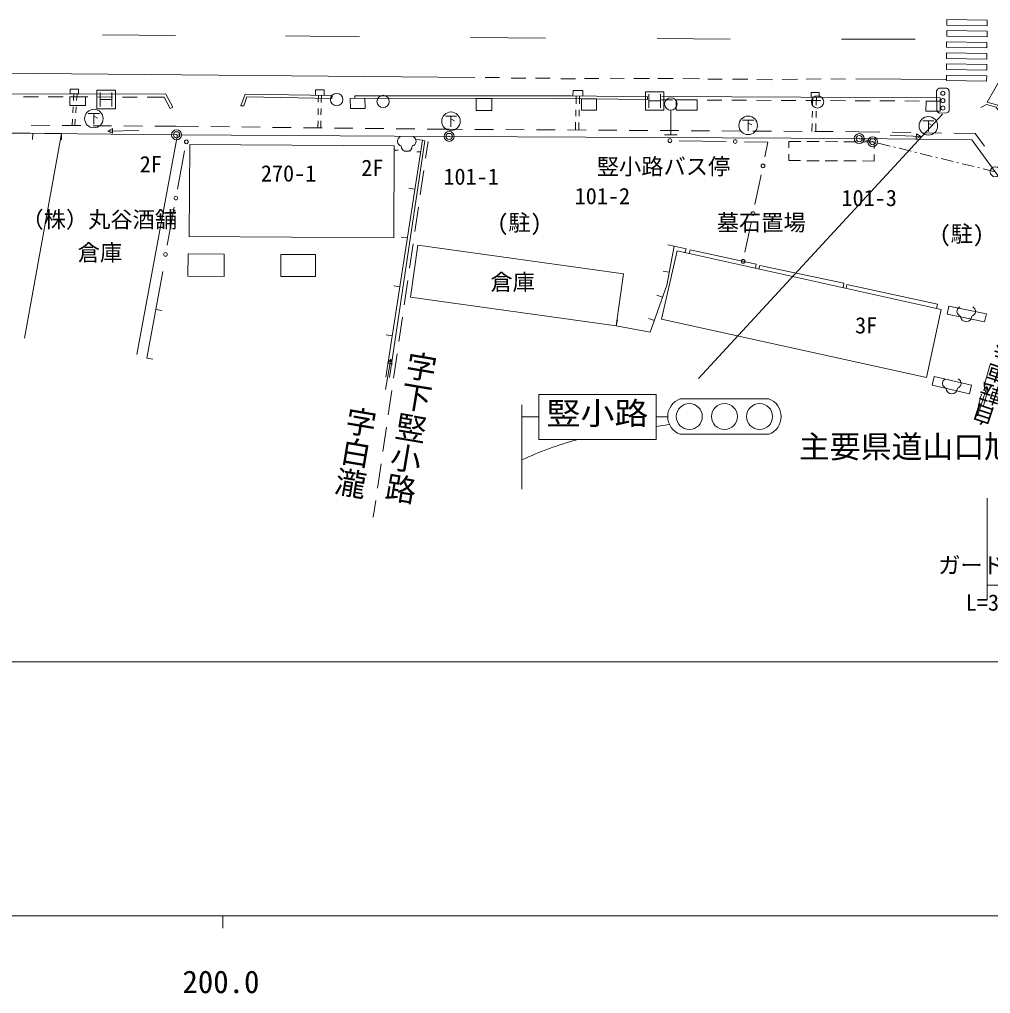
# Model space of a CAD drawing. Units: millimetres, scale not verified. Extents: x 40000 to 680000, y 20000 to 380000.
# Drawn here: x 251536 to 330138, y 198715 to 277553 of the extents above; entities that cross this region are included whole.
import ezdxf
from ezdxf.enums import TextEntityAlignment as Align

# ---------------------------------------------------------------- set-up
doc = ezdxf.new("R2010")
doc.units = ezdxf.units.MM
doc.header["$LTSCALE"] = 1000
doc.header["$PDMODE"] = 32
doc.header["$PDSIZE"] = 500
for name, color, linetype, lineweight in [('M-BGD', 7, 'Continuous', 13), ('M-BGD-EXST', 7, 'Continuous', 13), ('M-BMK-OTRS', 5, 'Continuous', 13), ('M-BMK-ROW', 30, 'Continuous', 13), ('M-STR-HTXT', 7, 'Continuous', 13), ('M-STR-STRC', 7, 'Continuous', 13), ('M-TTL-BAND', 7, 'Continuous', 13)]:
    doc.layers.add(name, color=color, linetype=linetype, lineweight=lineweight)
doc.layers.add('M-BMK-HTXT', color=7, linetype='Continuous')
doc.styles.add('@ＭＳ ゴシック', font='')
doc.styles.add('ＭＳ ゴシック', font='')
doc.styles.get('@ＭＳ ゴシック').set_extended_font_data('@MS Gothic')
doc.styles.get('ＭＳ ゴシック').set_extended_font_data('MS Gothic')

msp = doc.modelspace()

# ---------------------------------------------------------------- linework, layer by layer
at = {"layer": 'M-BGD'}
for p, q in [((251865, 271295), (253065, 271292)), ((253865, 271290), (255065, 271287)), ((255865, 271285), (257065, 271282)), ((255931, 271524), (255903, 270995)), ((256200, 271523), (256162, 270993)), ((257796, 270325), (257796, 271825)), ((257796, 271825), (259296, 271825)), ((257865, 271280), (259065, 271277)), ((258077, 271637), (258077, 270512)), ((259014, 271637), (259014, 270512)), ((259296, 271825), (259296, 270325)), ((259865, 271275), (261065, 271272)), ((261865, 271270), (263248, 271266)), ((263248, 271266), (263743, 270347)), ((275729, 271411), (275721, 270847)), ((275976, 271407), (275963, 270843)), ((296598, 271357), (296584, 270730)), ((296867, 271354), (296855, 270728)), ((302203, 270205), (302203, 271705)), ((302203, 271705), (303703, 271705)), ((302484, 271517), (302484, 270392)), ((303421, 271517), (303421, 270392)), ((303519, 271328), (326062, 271222)), ((303703, 271705), (303703, 270205)), ((315734, 270630), (315753, 271271)), ((316045, 271269), (316033, 270628)), ((325784, 270182), (325778, 271782)), ((326578, 271984), (325978, 271982)), ((326062, 271222), (326061, 270944)), ((326778, 271785), (326784, 270185)), ((255877, 270496), (255850, 269997)), ((256125, 270495), (256088, 269996)), ((258077, 271075), (259014, 271075)), ((263743, 270347), (263953, 270460)), ((302484, 270955), (303421, 270955)), ((303517, 271050), (304389, 271046)), ((305189, 271042), (306389, 271037)), ((307189, 271033), (308389, 271027)), ((309189, 271024), (310389, 271018)), ((311189, 271014), (312389, 271008)), ((313189, 271005), (314389, 270999)), ((315189, 270995), (316389, 270990)), ((317189, 270986), (318389, 270980)), ((319189, 270977), (320389, 270971)), ((321189, 270967), (322389, 270962)), ((323189, 270958), (324389, 270952)), ((325189, 270948), (326061, 270944)), ((329349, 270422), (329814, 270678)), ((259296, 270325), (257796, 270325)), ((275714, 270347), (275707, 269847)), ((275952, 270344), (275940, 269844)), ((296573, 270231), (296562, 269731)), ((296845, 270228), (296836, 269728)), ((303703, 270205), (302203, 270205)), ((304261, 270213), (304261, 268213)), ((315704, 269630), (315719, 270130)), ((316023, 270128), (316014, 269629)), ((325985, 269982), (326585, 269985)), ((252491, 268993), (253991, 268982)), ((254991, 268975), (256491, 268964)), ((255824, 269497), (255796, 268969)), ((256052, 269497), (256013, 268968)), ((257491, 268957), (258991, 268946)), ((259991, 268939), (261491, 268929)), ((262491, 268921), (264223, 268909)), ((264223, 268909), (266027, 268889)), ((267027, 268878), (268527, 268862)), ((269527, 268851), (271027, 268834)), ((275700, 269347), (275691, 268783)), ((275929, 269344), (275916, 268780)), ((296551, 269231), (296537, 268604)), ((296826, 269228), (296814, 268603)), ((315670, 268490), (315689, 269131)), ((316004, 269129), (315992, 268488)), ((247940, 268389), (254935, 268316)), ((251933, 251749), (254935, 268316)), ((252603, 268341), (252598, 267841)), ((254935, 268316), (254930, 267816)), ((254935, 268316), (254930, 267816)), ((258684, 268519), (259055, 268716)), ((261184, 268579), (258684, 268519)), ((259064, 268341), (258684, 268519)), ((259055, 268716), (259064, 268341)), ((261044, 250430), (264325, 268218)), ((272027, 268823), (273527, 268807)), ((274527, 268796), (276026, 268779)), ((277026, 268768), (278526, 268752)), ((279526, 268741), (281026, 268724)), ((282026, 268713), (283526, 268697)), ((284526, 268686), (286330, 268666)), ((286330, 268666), (287396, 268659)), ((288396, 268653), (289896, 268644)), ((290896, 268638), (292396, 268629)), ((293396, 268623), (294896, 268614)), ((295896, 268608), (297396, 268599)), ((298396, 268593), (299896, 268584)), ((300896, 268578), (302396, 268569)), ((303396, 268563), (304896, 268554)), ((303761, 268213), (304761, 268213)), ((305896, 268548), (307396, 268539)), ((308396, 268533), (309896, 268524)), ((310896, 268518), (312396, 268509)), ((313396, 268503), (314896, 268494)), ((315896, 268488), (317395, 268479)), ((318395, 268473), (319462, 268467)), ((319462, 268467), (321180, 268439)), ((322007, 268191), (324505, 268090)), ((322180, 268422), (323680, 268397)), ((324123, 267918), (324138, 268292)), ((324505, 268090), (324123, 267918)), ((324138, 268292), (324505, 268090)), ((324680, 268381), (326179, 268356)), ((327179, 268340), (328897, 268311)), ((328897, 268311), (329651, 267291)), ((284157, 267774), (281202, 248609)), ((284157, 267774), (283663, 267850)), ((284609, 267689), (284410, 266328)), ((304934, 267736), (308726, 267683)), ((310226, 267661), (312123, 267634)), ((312123, 267634), (311873, 266437)), ((313811, 267682), (313808, 267156)), ((314771, 267677), (313811, 267682)), ((316271, 267670), (315271, 267675)), ((317771, 267662), (316771, 267667)), ((319271, 267655), (318271, 267660)), ((320732, 267648), (319771, 267653)), ((320729, 267122), (320732, 267648)), ((264332, 263831), (264903, 266912)), ((281876, 266986), (282196, 266963)), ((282694, 266926), (283193, 266890)), ((283692, 266853), (284012, 266830)), ((313806, 266656), (313803, 266130)), ((320724, 266097), (320727, 266622)), ((313803, 266130), (314764, 266126)), ((315264, 266123), (316264, 266118)), ((316764, 266116), (317764, 266111)), ((318264, 266109), (319264, 266104)), ((319764, 266101), (320724, 266097)), ((284266, 265339), (283978, 263360)), ((311566, 264969), (311067, 262575)), ((283548, 263820), (283053, 263897)), ((263488, 259275), (264059, 262356)), ((283834, 262370), (283545, 260391)), ((310760, 261107), (310261, 258713)), ((282938, 259867), (282444, 259943)), ((283401, 259402), (283113, 257422)), ((304518, 259213), (304026, 259303)), ((261849, 250150), (263146, 257157)), ((304132, 257096), (303640, 257186)), ((282968, 256433), (282680, 254454)), ((282328, 255914), (281834, 255990)), ((303599, 255081), (303128, 255249)), ((262577, 254083), (263069, 253992)), ((282536, 253464), (282247, 251485)), ((299843, 252751), (299935, 253243)), ((302930, 253197), (302459, 253364)), ((281719, 251961), (281224, 252037)), ((261849, 250150), (262341, 250059)), ((281166, 247604), (281591, 250067)), ((281342, 249730), (281591, 250067)), ((281591, 250067), (281712, 249666)), ((282103, 250496), (281815, 248517)), ((281712, 249666), (281342, 249730)), ((329698, 248190), (330122, 249629)), ((329094, 245473), (329862, 247852)), ((329568, 247553), (329862, 247852)), ((329925, 247437), (329568, 247553)), ((329862, 247852), (329925, 247437)), ((281671, 247527), (281382, 245548)), ((329125, 246242), (329416, 247230)), ((329545, 246207), (329875, 247344)), ((281238, 244558), (280950, 242579)), ((280806, 241590), (280517, 239611)), ((280373, 238621), (280175, 237260))]:
    msp.add_line(p, q, dxfattribs=at)
for points in [[(246854, 270346), (247543, 271545), (263391, 271505), (263953, 270460)], [(329814, 270678), (330604, 270449), (332691, 267615), (332671, 267111)], [(329869, 270867), (330723, 270620), (332891, 267677), (332868, 267104)], [(333518, 261169), (330515, 265224), (328619, 267800), (319508, 267911), (286317, 268086), (264247, 268219), (232277, 268553), (211914, 268756), (190005, 268958), (161919, 269273), (126773, 269541), (102696, 269548), (99819, 269598)], [(284157, 267774), (284361, 267724), (281486, 248581)], [(304518, 259213), (303938, 256038), (302590, 252240), (299843, 252751)], [(304518, 259213), (305492, 258988), (305405, 258674)], [(305753, 258597), (305821, 258906), (311176, 257748), (311103, 257414)], [(311393, 257350), (311468, 257650), (318266, 256210), (318201, 255845)], [(318454, 255789), (318519, 256116), (325850, 254523), (325775, 254171)]]:
    msp.add_lwpolyline(points, dxfattribs=at)
for points in [[(255609, 271285), (256882, 271282), (256880, 270599), (255607, 270603)], [(255631, 271524), (256320, 271523), (256321, 271903), (255632, 271905)], [(269458, 270572), (269800, 271501), (276845, 271394), (276823, 271148), (269949, 271298), (269704, 270572)], [(275497, 271414), (276201, 271404), (276208, 271855), (275504, 271866)], [(278681, 271362), (296190, 271362), (302360, 271287), (302360, 271084), (295198, 271148), (280318, 271180), (278678, 271167)], [(296339, 271360), (297140, 271350), (297146, 271808), (296345, 271818)], [(315628, 271271), (316257, 271268), (316259, 271648), (315629, 271651)], [(279503, 271174), (278317, 271167), (278322, 270336), (279508, 270343)], [(288503, 271163), (289784, 271160), (289782, 270191), (288501, 270194)], [(297033, 271132), (298241, 271121), (298233, 270211), (297024, 270222)], [(304698, 271045), (306383, 271037), (306379, 270205), (304694, 270213)], [(324918, 270950), (326061, 270944), (326057, 270122), (324914, 270127)], [(265325, 267431), (281878, 267329), (281832, 259891), (265279, 259993)], [(283179, 255078), (299843, 252751), (300432, 256970), (283768, 259296)], [(303517, 253292), (324945, 248583), (326139, 254090), (304774, 258814)], [(265180, 258582), (268110, 258550), (268091, 256740), (265161, 256772)], [(272690, 258518), (275508, 258518), (275508, 256741), (272690, 256741)], [(326642, 253694), (329664, 253076), (329800, 253739), (326777, 254357)], [(325406, 247942), (328439, 247257), (328600, 247967), (325567, 248653)]]:
    msp.add_lwpolyline(points, close=True, dxfattribs=at)
for centre, radius in [((277211, 271066), 500), ((280972, 270919), 500), ((304261, 270713), 500), ((316135, 270877), 500), ((326279, 271583), 167), ((326281, 270983), 167), ((326283, 270383), 167), ((265040, 267649), 150), ((304184, 267747), 150), ((309476, 267672), 150), ((311720, 265703), 150), ((264195, 263093), 150), ((310914, 261841), 150), ((263351, 258537), 150), ((310108, 257979), 150)]:
    msp.add_circle(centre, radius, dxfattribs=at)
for centre, radius, start, end in [((326073, 271688), 310, 108.02333, 162.38446), ((326490, 271695), 302, 17.3295, 73.07829), ((326085, 270284), 318, 198.77413, 251.63367), ((326481, 270287), 320, 289.00048, 341.40732), ((282537, 267706), 402, 116.08703, 255.33416), ((283233, 267706), 402, 284.66584, 63.91297), ((282885, 267317), 450, 180, 0), ((327822, 253925), 402, 116.08703, 255.33416), ((328518, 253925), 402, 284.66584, 63.91297), ((328170, 253536), 450, 180, 0), ((326653, 248097), 402, 116.08703, 255.33416), ((327350, 248097), 402, 284.66584, 63.91297), ((327002, 247708), 450, 180, 0)]:
    msp.add_arc(centre, radius, start, end, dxfattribs=at)
at = {"layer": 'M-BGD-EXST'}
for p, q in [((257108, 269946), (258008, 269946)), ((257558, 269946), (257558, 269083)), ((257558, 269721), (257858, 269571)), ((286012, 269730), (286912, 269730)), ((286462, 269730), (286462, 268868)), ((286462, 269505), (286762, 269355)), ((310073, 269393), (310973, 269393)), ((310523, 269393), (310523, 268530)), ((310523, 269168), (310823, 269018)), ((324658, 269356), (325558, 269356)), ((325108, 269356), (325108, 268494)), ((325108, 269131), (325408, 268981))]:
    msp.add_line(p, q, dxfattribs=at)
for centre in [(257558, 269533), (286462, 269318), (310523, 268980), (325108, 268944)]:
    msp.add_circle(centre, 750, dxfattribs=at)
at = {"layer": 'M-BMK-OTRS'}
for p, q in [((129471, 274281), (288403, 272857)), ((289224, 272861), (290405, 272847)), ((291330, 272797), (292519, 272811)), ((293301, 272790), (294483, 272790)), ((299340, 272790), (300492, 272776)), ((301257, 272783), (302531, 272783)), ((295344, 272754), (296543, 272754)), ((297276, 272769), (298443, 272776)), ((303200, 272776), (304460, 272776)), ((305232, 272776), (306591, 272754)), ((307253, 272712), (308406, 272726)), ((309256, 272726), (310501, 272733)), ((311234, 272697), (312501, 272676)), ((313284, 272708), (314517, 272713)), ((315219, 272732), (316441, 272746)), ((317205, 272737), (318400, 272732)), ((319242, 272741), (326521, 272696))]:
    msp.add_line(p, q, dxfattribs=at)
at = {"layer": 'M-BMK-ROW'}
for p, q in [((320316, 267720), (319508, 267911)), ((320754, 267615), (320608, 267651)), ((322016, 267306), (321045, 267544)), ((322454, 267199), (322308, 267234)), ((323716, 266889), (322745, 267127)), ((324153, 266782), (324008, 266818)), ((325416, 266473), (324445, 266711)), ((325853, 266366), (325707, 266402)), ((327116, 266057), (326144, 266295)), ((327553, 265950), (327407, 265985)), ((328815, 265640), (327844, 265878)), ((329253, 265533), (329107, 265569)), ((330515, 265224), (329544, 265462))]:
    msp.add_line(p, q, dxfattribs=at)
for centre in [(264247, 268219), (286317, 268086), (319508, 267911), (320599, 267653), (330515, 265224)]:
    msp.add_circle(centre, 400, dxfattribs=at)
for p in [(264247, 268219), (286317, 268086), (319508, 267911), (320599, 267653)]:
    msp.add_point(p, dxfattribs=at)
at = {"layer": 'M-STR-HTXT'}
for p, q in [((331718, 274096), (329869, 270867)), ((326243, 269888), (306500, 248499)), ((329865, 238796), (329865, 230617)), ((329865, 231762), (332669, 231762)), ((75234, 225555), (333826, 225555))]:
    msp.add_line(p, q, dxfattribs=at)
at = {"layer": 'M-STR-STRC'}
for p, q in [((258258, 276320), (264170, 276256)), ((273071, 276224), (279047, 276161)), ((288043, 276097), (294115, 276033)), ((303142, 276002), (309055, 275970)), ((318083, 275970), (324027, 275970)), ((293566, 243561), (293566, 247201)), ((293566, 247201), (303061, 247201)), ((303061, 247201), (303061, 243561)), ((305009, 246850), (312193, 246850)), ((292193, 239532), (292193, 246350)), ((293566, 245381), (292193, 245381)), ((304009, 245381), (303061, 245381)), ((304150, 244771), (303061, 244615)), ((312193, 243978), (305009, 243978)), ((303061, 243561), (293566, 243561))]:
    msp.add_line(p, q, dxfattribs=at)
for points in [[(326600, 277553), (329864, 277496), (329861, 277046), (326597, 277103)], [(326593, 276654), (329857, 276597), (329854, 276147), (326590, 276204)], [(326586, 275754), (329850, 275697), (329847, 275247), (326583, 275304)], [(326580, 274855), (329843, 274798), (329840, 274348), (326576, 274405)], [(326573, 273955), (329837, 273898), (329833, 273448), (326569, 273505)], [(326566, 273056), (329830, 272999), (329826, 272549), (326562, 272606)]]:
    msp.add_lwpolyline(points, close=True, dxfattribs=at)
for centre in [(305755, 245414), (308601, 245414), (311447, 245414)]:
    msp.add_circle(centre, 1050, dxfattribs=at)
for centre, radius, start, end in [((305540, 245414), 1532, 110.30547, 249.69453), ((311661, 245414), 1532, 290.30547, 69.69453), ((304850, 214346), 30323, 105.52986, 114.67264)]:
    msp.add_arc(centre, radius, start, end, dxfattribs=at)
at = {"layer": 'M-TTL-BAND'}
for p, q in [((40000, 205000), (579000, 205000)), ((268000, 205000), (268000, 204000))]:
    msp.add_line(p, q, dxfattribs=at)

# ---------------------------------------------------------------- texts
at = {"layer": 'M-BGD', "style": 'ＭＳ ゴシック'}
for s, p in [('2F', (262166, 265843)), ('竪小路バス停', (303667, 265657)), ('（株）丸谷酒舗', (257994, 261362)), ('(駐)', (292008, 261107)), ('墓石置場', (311578, 261113)), ('(駐)', (327813, 260203)), ('倉庫', (258047, 258681)), ('倉庫', (291455, 256295)), ('3F', (320074, 252798))]:
    msp.add_text(s, height=1320, dxfattribs=at).set_placement(p, align=Align.MIDDLE_CENTER)
msp.add_text('2F', height=1320, dxfattribs=at).set_placement((280105, 264494), align=Align.BOTTOM_CENTER)
at = {"layer": 'M-BMK-HTXT', "style": 'ＭＳ ゴシック'}
for s, height, p in [('270-1', 1320, (273318, 264041)), ('101-1', 1320, (288095, 263782)), ('101-2', 1320, (298719, 262206)), ('101-3', 1320, (320316, 262053)), ('主要県道山口旭線', 1833, (324622, 241509))]:
    msp.add_text(s, height=height, dxfattribs=at).set_placement(p, align=Align.BOTTOM_CENTER)
at = {"layer": 'M-BMK-HTXT', "style": '@ＭＳ ゴシック'}
for s, p in [('字下竪小路', (283215, 244517)), ('字白瀧', (278746, 242502))]:
    msp.add_text(s, height=1833, rotation=260.443, dxfattribs=at).set_placement(p, align=Align.MIDDLE_CENTER)
at = {"layer": 'M-STR-HTXT', "style": 'ＭＳ ゴシック'}
for s, p in [('ガードレール', (331305, 232324)), ('L=3.45', (330829, 229305))]:
    msp.add_text(s, height=1320, dxfattribs=at).set_placement(p, align=Align.BOTTOM_CENTER)
at = {"layer": 'M-STR-STRC', "style": '@ＭＳ ゴシック'}
msp.add_text('自転車歩行者専用', height=1320, rotation=71.459, dxfattribs=at).set_placement((332592, 251167), align=Align.BOTTOM_CENTER)
at = {"layer": 'M-STR-STRC', "style": 'ＭＳ ゴシック', "width": 1.1}
msp.add_text('竪小路', height=1833, dxfattribs=at).set_placement((298315, 244215), align=Align.BOTTOM_CENTER)
at = {"layer": 'M-TTL-BAND', "style": 'ＭＳ ゴシック'}
msp.add_text('200.0', height=1833, dxfattribs=at).set_placement((267844, 198195), align=Align.BOTTOM_CENTER)

doc.saveas('drawing.dxf')
